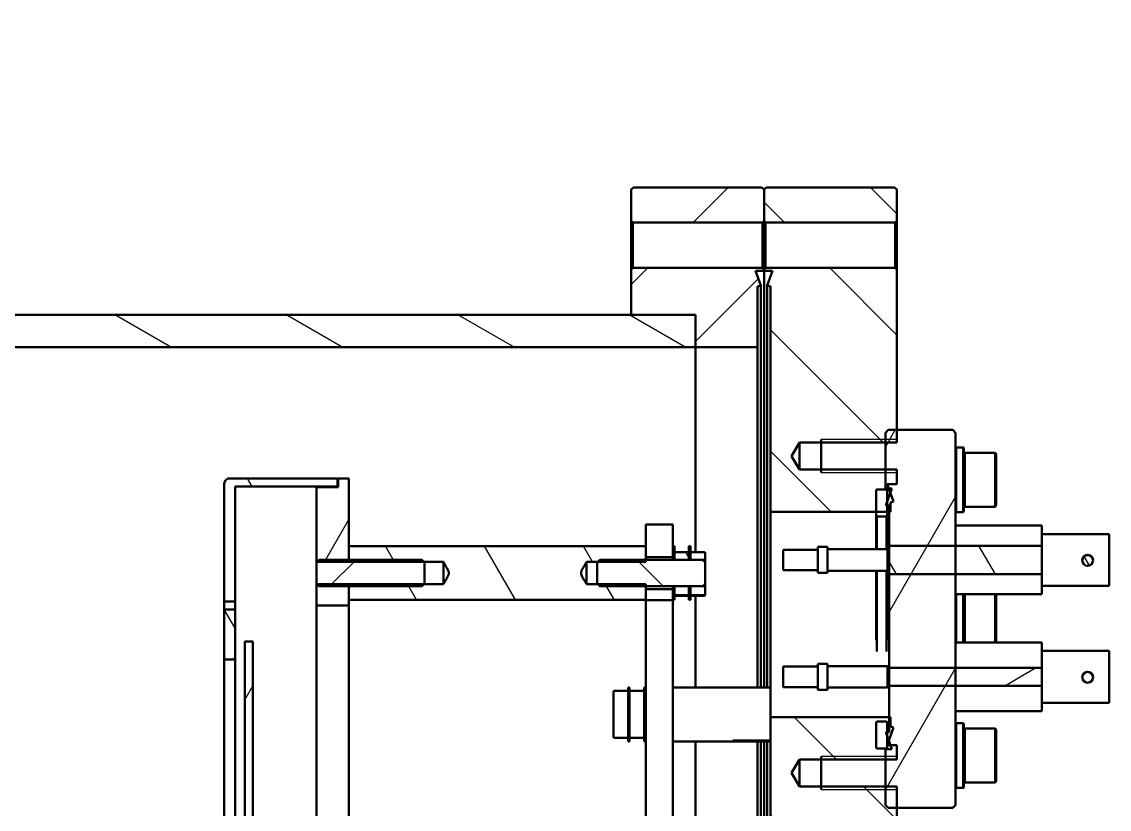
# Model space of a CAD drawing. Header units: millimetres. Extents: x 0 to 420, y 0 to 297.
# Drawn here: x 269.78 to 310.08, y 223.54 to 252.71 of the extents above; entities that cross this region are included whole.
import ezdxf

# ---------------------------------------------------------------- set-up
doc = ezdxf.new("R2010")
doc.units = ezdxf.units.MM
doc.header["$LTSCALE"] = 0.75
for name, color, linetype, lineweight in [('Hatching', 7, 'Continuous', 25), ('Visible', 7, 'Continuous', 50), ('Visible Narrow', 7, 'Continuous', 25)]:
    doc.layers.add(name, color=color, linetype=linetype, lineweight=lineweight)

msp = doc.modelspace()

# ---------------------------------------------------------------- hatches: boundary and pattern name
at = {"layer": 'Hatching'}
h = msp.add_hatch(dxfattribs=at)
h.set_pattern_fill('ANSI31', color=256, angle=105, style=0)
h.paths.add_polyline_path([(244.6857, 200.651), (244.6857, 201.851), (215.8257, 201.851), (215.8257, 200.651), (218.2057, 200.651)], flags=0)
h.paths.add_polyline_path([(265.8857, 201.851), (265.8857, 200.651), (292.3657, 200.651), (294.7457, 200.651), (294.7457, 201.851)], flags=0)
h.paths.add_polyline_path([(224.2857, 252.711), (224.2857, 250.331), (224.2857, 241.851), (218.2057, 241.851), (215.8257, 241.851), (215.8257, 240.651), (225.0857, 240.651), (225.0857, 252.711)], flags=0)
h.paths.add_polyline_path([(262.2857, 241.851), (262.2857, 250.331), (262.2857, 252.711), (261.4857, 252.711), (261.4857, 240.651), (294.7457, 240.651), (294.7457, 241.851), (292.3657, 241.851)], flags=0)
h = msp.add_hatch(dxfattribs=at)
h.set_pattern_fill('ANSI31', color=256, style=0)
h.paths.add_polyline_path([(292.3657, 245.331), (292.4257, 245.271), (297.2257, 245.271), (297.2857, 245.331), (297.2857, 246.491), (297.2057, 246.571), (292.4457, 246.571), (292.3657, 246.491)], flags=0)
h.paths.add_polyline_path([(292.4257, 197.231), (292.3657, 197.171), (292.3657, 196.011), (292.4457, 195.931), (297.2057, 195.931), (297.2857, 196.011), (297.2857, 197.171), (297.2257, 197.231)], flags=0)
h.paths.add_polyline_path([(297.0457, 201.851), (294.7457, 201.851), (294.7457, 200.651), (292.3657, 200.651), (292.3657, 198.971), (292.4257, 198.911), (297.2257, 198.911), (297.2857, 198.971), (297.2857, 199.016), (296.9673, 199.016), (297.1657, 199.561), (297.0457, 199.6047)], flags=0)
h.paths.add_polyline_path([(294.7457, 240.651), (297.0457, 240.651), (297.0457, 242.8973), (297.1657, 242.941), (296.9673, 243.486), (297.2857, 243.486), (297.2857, 243.531), (297.2257, 243.591), (292.4257, 243.591), (292.3657, 243.531), (292.3657, 241.851), (294.7457, 241.851)], flags=0)
h = msp.add_hatch(dxfattribs=at)
h.set_pattern_fill('ANSI31', color=256, angle=90, style=0)
h.paths.add_polyline_path([(302.2057, 197.171), (302.1457, 197.231), (297.3457, 197.231), (297.2857, 197.171), (297.2857, 196.011), (297.3657, 195.931), (302.1257, 195.931), (302.2057, 196.011)], flags=0)
h.paths.add_polyline_path([(302.1457, 245.271), (302.2057, 245.331), (302.2057, 246.491), (302.1257, 246.571), (297.3657, 246.571), (297.2857, 246.491), (297.2857, 245.331), (297.3457, 245.271)], flags=0)
h.paths.add_polyline_path([(297.4057, 242.941), (297.5257, 242.8973), (297.5257, 234.551), (301.4457, 234.551), (301.8457, 234.551), (301.9164, 234.551), (301.9657, 234.551), (301.9657, 234.8973), (302.0857, 234.941), (301.9689, 235.2618), (301.9121, 235.4178), (301.8509, 235.586), (302.2057, 235.586), (302.2057, 236.1175), (301.7857, 236.1175), (298.6057, 236.1175), (298.3032, 236.621), (298.6057, 237.1245), (301.7857, 237.1245), (302.2057, 237.1245), (302.2057, 237.5879), (302.2057, 243.531), (302.1457, 243.591), (297.3457, 243.591), (297.2857, 243.531), (297.2857, 243.486), (297.6041, 243.486)], flags=0)
h.paths.add_polyline_path([(297.5257, 199.6047), (297.4057, 199.561), (297.6041, 199.016), (297.2857, 199.016), (297.2857, 198.971), (297.3457, 198.911), (302.1457, 198.911), (302.2057, 198.971), (302.2057, 223.5884), (302.2057, 224.3775), (301.7857, 224.3775), (298.6057, 224.3775), (298.3032, 224.881), (298.6057, 225.3845), (301.7857, 225.3845), (302.2057, 225.3845), (302.2057, 225.916), (301.9684, 225.916), (301.8509, 225.916), (301.9097, 226.0773), (302.0857, 226.561), (301.9657, 226.6047), (301.9657, 226.951), (301.9164, 226.951), (297.5257, 226.951), (297.5257, 210.4501), (297.5257, 210.0744), (301.1257, 210.0744), (301.3801, 209.651), (301.1257, 209.2276), (299.1257, 209.2276), (297.5257, 209.2276), (297.5257, 209.2077), (297.5257, 208.5316)], flags=0)
h = msp.add_hatch(dxfattribs=at)
h.set_pattern_fill('ANSI31', color=256, angle=15, style=0)
h.paths.add_polyline_path([(301.9164, 234.7877), (301.9164, 234.551), (301.9164, 226.951), (301.9164, 226.3885), (301.8457, 226.3885), (301.7964, 226.3885), (301.8457, 226.2531), (301.9097, 226.0773), (301.9684, 225.916), (302.0257, 225.7585), (301.7857, 225.7585), (301.7857, 225.4957), (301.7857, 225.3845), (301.7857, 224.3775), (301.7857, 224.2663), (301.7857, 223.6884), (301.8857, 223.5884), (302.2057, 223.5884), (304.2857, 223.5884), (304.3857, 223.6884), (304.3857, 228.1134), (304.3857, 228.7737), (304.3857, 232.248), (304.3857, 233.2982), (304.3857, 237.4879), (304.2857, 237.5879), (302.2057, 237.5879), (301.8857, 237.5879), (301.7857, 237.4879), (301.7857, 237.2357), (301.7857, 237.1245), (301.7857, 236.1175), (301.7857, 236.0063), (301.7857, 235.4178), (301.9121, 235.4178), (302.0257, 235.4178), (301.9689, 235.2618), (301.8457, 234.9232), (301.7964, 234.7877), (301.8457, 234.7877)], flags=0)
h = msp.add_hatch(dxfattribs=at)
h.set_pattern_fill('ANSI31', color=256, angle=75, style=0)
edge = h.paths.add_edge_path(flags=0)
edge.add_line((281.4857, 235.4891), (281.4857, 235.7891))
edge.add_line((281.4857, 235.7891), (277.4857, 235.7891))
edge.add_spline(control_points=[(277.4857, 235.7891), (277.461, 235.7891), (277.432, 235.7833), (277.3863, 235.7644), (277.3617, 235.7479), (277.3268, 235.713), (277.3104, 235.6884), (277.2915, 235.6428), (277.2857, 235.6137), (277.2857, 235.5891)], knot_values=[0, 0, 0, 0, 0.0370238, 0.0370238, 0.074048, 0.074048, 0.1110727, 0.1110727, 0.1480978, 0.1480978, 0.1480978, 0.1480978], degree=3, periodic=0)
edge.add_line((277.2857, 235.5891), (277.2857, 231.2336))
edge.add_line((277.2857, 231.2336), (277.6857, 231.2336))
edge.add_line((277.6857, 231.2336), (277.6857, 235.4891))
edge.add_line((277.6857, 235.4891), (281.4857, 235.4891))
edge = h.paths.add_edge_path(flags=0)
edge.add_line((277.4857, 206.3897), (280.8503, 206.3897))
edge.add_spline(control_points=[(280.8503, 206.3897), (281.0657, 206.5083), (281.281, 206.3897)], knot_values=[0.0031815, 0.0031815, 0.0031815, 0.2298306, 0.2298306, 0.2298306], weights=[1.0056741, 1.2049838, 1.0056741], degree=2, periodic=0)
edge.add_line((281.281, 206.3897), (281.4857, 206.3897))
edge.add_line((281.4857, 206.3897), (281.4857, 206.6897))
edge.add_line((281.4857, 206.6897), (277.6857, 206.6897))
edge.add_line((277.6857, 206.6897), (277.6857, 213.0099))
edge.add_spline(control_points=[(277.6857, 213.0099), (277.6857, 213.0198), (277.6834, 213.0314), (277.6758, 213.0497), (277.6692, 213.0595), (277.6553, 213.0735), (277.6454, 213.0801), (277.6272, 213.0876), (277.6156, 213.0899), (277.6057, 213.0899)], knot_values=[0.0592405, 0.0592405, 0.0592405, 0.0592405, 0.0740515, 0.0740515, 0.088862, 0.088862, 0.1036718, 0.1036718, 0.1184811, 0.1184811, 0.1184811, 0.1184811], degree=3, periodic=0)
edge.add_line((277.6057, 213.0899), (277.3657, 213.0899))
edge.add_spline(control_points=[(277.3657, 213.0899), (277.3558, 213.0899), (277.3442, 213.0876), (277.326, 213.0801), (277.3161, 213.0735), (277.3021, 213.0595), (277.2956, 213.0497), (277.288, 213.0314), (277.2857, 213.0198), (277.2857, 213.0099)], knot_values=[0.1184811, 0.1184811, 0.1184811, 0.1184811, 0.1332904, 0.1332904, 0.1481002, 0.1481002, 0.1629107, 0.1629107, 0.1777217, 0.1777217, 0.1777217, 0.1777217], degree=3, periodic=0)
edge.add_line((277.2857, 213.0099), (277.2857, 206.5897))
edge.add_spline(control_points=[(277.2857, 206.5897), (277.2857, 206.565), (277.2915, 206.5359), (277.3104, 206.4903), (277.3268, 206.4657), (277.3617, 206.4308), (277.3863, 206.4143), (277.432, 206.3955), (277.461, 206.3897), (277.4857, 206.3897)], knot_values=[-0.1480978, -0.1480978, -0.1480978, -0.1480978, -0.1110727, -0.1110727, -0.074048, -0.074048, -0.0370238, -0.0370238, 0, 0, 0, 0], degree=3, periodic=0)
edge = h.paths.add_edge_path(flags=0)
edge.add_line((277.6857, 229.1688), (277.6857, 230.9426))
edge.add_line((277.6857, 230.9426), (277.2857, 230.9426))
edge.add_line((277.2857, 230.9426), (277.2857, 229.1688))
edge.add_spline(control_points=[(277.2857, 229.1688), (277.2857, 229.1589), (277.288, 229.1473), (277.2956, 229.1291), (277.3021, 229.1192), (277.3161, 229.1053), (277.326, 229.0987), (277.3442, 229.0911), (277.3558, 229.0888), (277.3657, 229.0888)], knot_values=[0.0592405, 0.0592405, 0.0592405, 0.0592405, 0.0740515, 0.0740515, 0.088862, 0.088862, 0.1036718, 0.1036718, 0.1184811, 0.1184811, 0.1184811, 0.1184811], degree=3, periodic=0)
edge.add_line((277.3657, 229.0888), (277.6057, 229.0888))
edge.add_spline(control_points=[(277.6057, 229.0888), (277.6156, 229.0888), (277.6272, 229.0911), (277.6454, 229.0987), (277.6553, 229.1053), (277.6692, 229.1192), (277.6758, 229.1291), (277.6834, 229.1473), (277.6857, 229.1589), (277.6857, 229.1688)], knot_values=[0.1184811, 0.1184811, 0.1184811, 0.1184811, 0.1332904, 0.1332904, 0.1481002, 0.1481002, 0.1629107, 0.1629107, 0.1777217, 0.1777217, 0.1777217, 0.1777217], degree=3, periodic=0)
h = msp.add_hatch(dxfattribs=at)
h.set_pattern_fill('ANSI31', color=256, angle=15, style=0)
h.paths.add_polyline_path([(281.9057, 206.3897), (281.9057, 211.0898), (280.7057, 211.0898), (280.7057, 206.7097), (281.5057, 206.7097), (281.5057, 206.3897)], flags=0)
h.paths.add_polyline_path([(281.9057, 232.699), (281.9057, 232.7805), (281.9057, 233.2842), (281.9057, 235.7891), (281.5057, 235.7891), (281.5057, 235.4691), (280.7057, 235.4691), (280.7057, 232.699), (280.7257, 232.699)], flags=0)
h.paths.add_polyline_path([(280.7057, 231.8768), (280.7057, 231.0889), (281.9057, 231.0889), (281.9057, 231.2916), (281.9057, 231.7954), (281.9057, 231.8768), (280.7257, 231.8768)], flags=0)
h = msp.add_hatch(dxfattribs=at)
h.set_pattern_fill('ANSI31', color=256, angle=90, style=0)
h.paths.add_polyline_path([(301.8457, 225.8085), (301.8457, 226.2531), (301.8457, 226.3885), (301.8457, 226.7686), (301.8257, 226.7886), (301.4657, 226.7886), (301.4457, 226.7686), (301.4457, 225.8085), (301.4657, 225.7885), (301.8257, 225.7885)], flags=0)
h.paths.add_polyline_path([(301.8457, 234.4077), (301.8457, 234.551), (301.8457, 234.7877), (301.8457, 234.9232), (301.8457, 235.3678), (301.8257, 235.3878), (301.4657, 235.3878), (301.4457, 235.3678), (301.4457, 234.551), (301.4457, 234.4077), (301.4657, 234.3877), (301.8257, 234.3877)], flags=0)
h = msp.add_hatch(dxfattribs=at)
h.set_pattern_fill('ANSI31', color=256, angle=15, style=0)
h.paths.add_polyline_path([(293.9057, 208.0897), (293.9057, 208.5316), (293.9057, 208.9616), (292.9057, 208.9616), (292.9057, 208.5316), (292.9057, 208.0897)], flags=0)
h.paths.add_polyline_path([(293.9057, 232.8817), (293.9057, 233.2842), (293.9057, 234.089), (292.9057, 234.089), (292.9057, 233.2842), (292.9057, 232.8817)], flags=0)
h.paths.add_polyline_path([(292.9057, 231.6941), (292.9057, 231.2916), (292.9057, 231.2889), (293.9057, 231.2889), (293.9057, 231.2916), (293.9057, 231.6941)], flags=0)
h.paths.add_polyline_path([(292.9057, 210.8898), (292.9057, 210.4501), (292.9057, 210.0202), (293.9057, 210.0202), (293.9057, 210.4501), (293.9057, 210.8898)], flags=0)
h = msp.add_hatch(dxfattribs=at)
h.set_pattern_fill('ANSI31', color=256, angle=75, style=0)
h.paths.add_polyline_path([(301.9164, 233.2982), (301.9164, 232.248), (304.3857, 232.248), (307.5764, 232.248), (307.5764, 233.2982), (304.3857, 233.2982)], flags=0)
edge = h.paths.add_edge_path(flags=0)
edge.add_ellipse((309.2764, 232.7544), major_axis=(0, -0.2), ratio=0.9998694, start_angle=0, end_angle=360)
h = msp.add_hatch(dxfattribs=at)
h.set_pattern_fill('ANSI31', color=256, angle=75, style=0)
edge = h.paths.add_edge_path(flags=0)
edge.add_line((292.9057, 232.699), (292.9057, 232.7805))
edge.add_line((292.9057, 232.7805), (292.9057, 232.8817))
edge.add_line((292.9057, 232.8817), (292.9057, 233.2842))
edge.add_line((292.9057, 233.2842), (281.9057, 233.2842))
edge.add_line((281.9057, 233.2842), (281.9057, 232.7805))
edge.add_line((281.9057, 232.7805), (281.9057, 232.699))
edge.add_line((281.9057, 232.699), (284.6857, 232.699))
edge.add_line((284.6857, 232.699), (285.4057, 232.699))
edge.add_spline(control_points=[(285.4057, 232.699), (285.6475, 232.2879), (285.4057, 231.8768)], knot_values=[0, 0, 0, 0.4574877, 0.4574877, 0.4574877], weights=[1, 4.8858543, 1], degree=2, periodic=0)
edge.add_line((285.4057, 231.8768), (284.6857, 231.8768))
edge.add_line((284.6857, 231.8768), (281.9057, 231.8768))
edge.add_line((281.9057, 231.8768), (281.9057, 231.7954))
edge.add_line((281.9057, 231.7954), (281.9057, 231.2916))
edge.add_line((281.9057, 231.2916), (292.9057, 231.2916))
edge.add_line((292.9057, 231.2916), (292.9057, 231.6941))
edge.add_line((292.9057, 231.6941), (292.9057, 231.7954))
edge.add_line((292.9057, 231.7954), (292.9057, 231.8768))
edge.add_line((292.9057, 231.8768), (291.1257, 231.8768))
edge.add_line((291.1257, 231.8768), (290.7057, 231.8768))
edge.add_spline(control_points=[(290.7057, 231.8768), (290.4639, 232.2879), (290.7057, 232.699)], knot_values=[0, 0, 0, 0.4574877, 0.4574877, 0.4574877], weights=[1, 4.8858543, 1], degree=2, periodic=0)
edge.add_line((290.7057, 232.699), (291.1257, 232.699))
edge.add_line((291.1257, 232.699), (292.9057, 232.699))
h = msp.add_hatch(dxfattribs=at)
h.set_pattern_fill('ANSI31', color=256, angle=-15, style=0)
h.paths.add_polyline_path([(293.9057, 233.2842), (293.9057, 232.8817), (293.9057, 232.8008), (293.9657, 232.8008), (293.9657, 233.019), (293.9657, 233.2842)], flags=0)
h.paths.add_polyline_path([(293.9057, 231.7751), (293.9057, 231.6941), (293.9057, 231.2916), (293.9657, 231.2916), (293.9657, 231.515), (293.9657, 231.7751)], flags=0)
h = msp.add_hatch(dxfattribs=at)
h.set_pattern_fill('ANSI31', color=256, angle=75, style=0)
edge = h.paths.add_edge_path(flags=0)
edge.add_ellipse((294.0057, 233.019), major_axis=(0, 0.0412), ratio=0.9717554, start_angle=0, end_angle=90)
edge.add_line((293.9657, 233.019), (293.9657, 232.8008))
edge.add_line((293.9657, 232.8008), (293.9657, 232.7805))
edge.add_line((293.9657, 232.7805), (294.5057, 232.7805))
edge.add_line((294.5057, 232.7805), (294.5057, 232.8008))
edge.add_line((294.5057, 232.8008), (294.5057, 233.019))
edge.add_ellipse((294.4657, 233.019), major_axis=(0, 0.0412), ratio=0.9717554, start_angle=270, end_angle=360)
edge.add_line((294.4657, 233.0602), (294.0057, 233.0602))
edge = h.paths.add_edge_path(flags=0)
edge.add_line((293.9657, 231.7954), (293.9657, 231.7751))
edge.add_line((293.9657, 231.7751), (293.9657, 231.515))
edge.add_ellipse((294.0057, 231.515), major_axis=(0, -0.0412), ratio=0.9717554, start_angle=270, end_angle=360)
edge.add_line((294.0057, 231.4739), (294.4657, 231.4739))
edge.add_ellipse((294.4657, 231.515), major_axis=(0, -0.0412), ratio=0.9717554, start_angle=0, end_angle=90)
edge.add_line((294.5057, 231.515), (294.5057, 231.7751))
edge.add_line((294.5057, 231.7751), (294.5057, 231.7954))
edge.add_line((294.5057, 231.7954), (293.9657, 231.7954))
h = msp.add_hatch(dxfattribs=at)
h.set_pattern_fill('ANSI31', color=256, angle=105, style=0)
h.paths.add_polyline_path([(294.5057, 233.2842), (294.5057, 233.019), (294.5057, 232.8008), (294.5657, 232.8008), (294.5657, 233.019), (294.5657, 233.2842)], flags=0)
h.paths.add_polyline_path([(294.5057, 231.7751), (294.5057, 231.515), (294.5057, 231.2916), (294.5657, 231.2916), (294.5657, 231.515), (294.5657, 231.7751)], flags=0)
h = msp.add_hatch(dxfattribs=at)
h.set_pattern_fill('ANSI31', color=256, angle=-15, style=0)
edge = h.paths.add_edge_path(flags=0)
edge.add_ellipse((294.6057, 233.019), major_axis=(0, 0.0412), ratio=0.9717554, start_angle=0, end_angle=90)
edge.add_line((294.5657, 233.019), (294.5657, 232.8008))
edge.add_line((294.5657, 232.8008), (294.5657, 232.7805))
edge.add_line((294.5657, 232.7805), (295.0057, 232.7805))
edge.add_line((295.0057, 232.7805), (295.1057, 232.7805))
edge.add_line((295.1057, 232.7805), (295.1057, 233.019))
edge.add_ellipse((295.0657, 233.019), major_axis=(0, 0.0412), ratio=0.9717554, start_angle=270, end_angle=360)
edge.add_line((295.0657, 233.0602), (294.6057, 233.0602))
edge = h.paths.add_edge_path(flags=0)
edge.add_line((294.5657, 231.7954), (294.5657, 231.7751))
edge.add_line((294.5657, 231.7751), (294.5657, 231.515))
edge.add_ellipse((294.6057, 231.515), major_axis=(0, -0.0412), ratio=0.9717554, start_angle=270, end_angle=360)
edge.add_line((294.6057, 231.4739), (295.0657, 231.4739))
edge.add_ellipse((295.0657, 231.515), major_axis=(0, -0.0412), ratio=0.9717554, start_angle=0, end_angle=90)
edge.add_line((295.1057, 231.515), (295.1057, 231.7954))
edge.add_line((295.1057, 231.7954), (295.0057, 231.7954))
edge.add_line((295.0057, 231.7954), (294.5657, 231.7954))
h = msp.add_hatch(dxfattribs=at)
h.set_pattern_fill('ANSI31', color=256, style=0)
edge = h.paths.add_edge_path(flags=0)
edge.add_line((284.7057, 231.8973), (284.7057, 232.6786))
edge.add_spline(control_points=[(284.7057, 232.6786), (284.6959, 232.6885), (284.6857, 232.699)], knot_values=[0, 0, 0, 0.0156486, 0.0156486, 0.0156486], weights=[1, 1.0014187, 1.0022155], degree=2, periodic=0)
edge.add_spline(control_points=[(284.6857, 232.699), (284.6493, 232.7362), (284.6057, 232.7805)], knot_values=[0.0156486, 0.0156486, 0.0156486, 0.071386, 0.071386, 0.071386], weights=[1.0022155, 1.0050533, 1], degree=2, periodic=0)
edge.add_line((284.6057, 232.7805), (281.9057, 232.7805))
edge.add_line((281.9057, 232.7805), (280.8057, 232.7805))
edge.add_spline(control_points=[(280.8057, 232.7805), (280.7621, 232.7362), (280.7257, 232.699)], knot_values=[0, 0, 0, 0.0557375, 0.0557375, 0.0557375], weights=[1, 1.0050533, 1.0022155], degree=2, periodic=0)
edge.add_spline(control_points=[(280.7257, 232.699), (280.7154, 232.6885), (280.7057, 232.6786)], knot_values=[0.0557375, 0.0557375, 0.0557375, 0.071386, 0.071386, 0.071386], weights=[1.0022155, 1.0014187, 1], degree=2, periodic=0)
edge.add_line((280.7057, 232.6786), (280.7057, 231.8973))
edge.add_spline(control_points=[(280.7057, 231.8973), (280.7154, 231.8873), (280.7257, 231.8768)], knot_values=[0, 0, 0, 0.0156486, 0.0156486, 0.0156486], weights=[1, 1.0014187, 1.0022155], degree=2, periodic=0)
edge.add_spline(control_points=[(280.7257, 231.8768), (280.7621, 231.8396), (280.8057, 231.7954)], knot_values=[0.0156486, 0.0156486, 0.0156486, 0.071386, 0.071386, 0.071386], weights=[1.0022155, 1.0050533, 1], degree=2, periodic=0)
edge.add_line((280.8057, 231.7954), (281.9057, 231.7954))
edge.add_line((281.9057, 231.7954), (284.6057, 231.7954))
edge.add_spline(control_points=[(284.6057, 231.7954), (284.6493, 231.8396), (284.6857, 231.8768)], knot_values=[0, 0, 0, 0.0557375, 0.0557375, 0.0557375], weights=[1, 1.0050533, 1.0022155], degree=2, periodic=0)
edge.add_spline(control_points=[(284.6857, 231.8768), (284.6959, 231.8873), (284.7057, 231.8973)], knot_values=[0.0557375, 0.0557375, 0.0557375, 0.071386, 0.071386, 0.071386], weights=[1.0022155, 1.0014187, 1], degree=2, periodic=0)
h = msp.add_hatch(dxfattribs=at)
h.set_pattern_fill('ANSI31', color=256, angle=90, style=0)
edge = h.paths.add_edge_path(flags=0)
edge.add_line((295.1057, 231.8973), (295.1057, 232.6786))
edge.add_spline(control_points=[(295.1057, 232.6786), (295.0615, 232.7239), (295.0057, 232.7805)], knot_values=[0, 0, 0, 0.071386, 0.071386, 0.071386], weights=[1, 1.0064721, 1], degree=2, periodic=0)
edge.add_line((295.0057, 232.7805), (294.5657, 232.7805))
edge.add_line((294.5657, 232.7805), (294.5057, 232.7805))
edge.add_line((294.5057, 232.7805), (293.9657, 232.7805))
edge.add_line((293.9657, 232.7805), (292.9057, 232.7805))
edge.add_line((292.9057, 232.7805), (291.2057, 232.7805))
edge.add_spline(control_points=[(291.2057, 232.7805), (291.1621, 232.7362), (291.1257, 232.699)], knot_values=[0, 0, 0, 0.0557375, 0.0557375, 0.0557375], weights=[1, 1.0050533, 1.0022155], degree=2, periodic=0)
edge.add_spline(control_points=[(291.1257, 232.699), (291.1154, 232.6885), (291.1057, 232.6786)], knot_values=[0.0557375, 0.0557375, 0.0557375, 0.071386, 0.071386, 0.071386], weights=[1.0022155, 1.0014187, 1], degree=2, periodic=0)
edge.add_line((291.1057, 232.6786), (291.1057, 231.8973))
edge.add_spline(control_points=[(291.1057, 231.8973), (291.1154, 231.8873), (291.1257, 231.8768)], knot_values=[0, 0, 0, 0.0156486, 0.0156486, 0.0156486], weights=[1, 1.0014187, 1.0022155], degree=2, periodic=0)
edge.add_spline(control_points=[(291.1257, 231.8768), (291.1621, 231.8396), (291.2057, 231.7954)], knot_values=[0.0156486, 0.0156486, 0.0156486, 0.071386, 0.071386, 0.071386], weights=[1.0022155, 1.0050533, 1], degree=2, periodic=0)
edge.add_line((291.2057, 231.7954), (292.9057, 231.7954))
edge.add_line((292.9057, 231.7954), (293.9657, 231.7954))
edge.add_line((293.9657, 231.7954), (294.5057, 231.7954))
edge.add_line((294.5057, 231.7954), (294.5657, 231.7954))
edge.add_line((294.5657, 231.7954), (295.0057, 231.7954))
edge.add_spline(control_points=[(295.0057, 231.7954), (295.0615, 231.852), (295.1057, 231.8973)], knot_values=[0, 0, 0, 0.071386, 0.071386, 0.071386], weights=[1, 1.0064721, 1], degree=2, periodic=0)
h = msp.add_hatch(dxfattribs=at)
h.set_pattern_fill('ANSI31', color=256, angle=15, style=0)
h.paths.add_polyline_path([(278.0457, 229.7499), (278.0457, 212.4289), (278.3457, 212.4289), (278.3457, 229.7499)], flags=0)
h = msp.add_hatch(dxfattribs=at)
h.set_pattern_fill('ANSI31', color=256, angle=-15, style=0)
h.paths.add_polyline_path([(301.9164, 228.7737), (301.9164, 228.1134), (304.3857, 228.1134), (307.5764, 228.1134), (307.5764, 228.7737), (304.3857, 228.7737)], flags=0)

# ---------------------------------------------------------------- linework, layer by layer
at = {"layer": 'Visible', "extrusion": (1, -2e-16, 0)}
for p, q in [((292.4457, 246.571), (292.3657, 246.491)), ((292.3657, 246.491), (292.3657, 245.331)), ((297.2057, 246.571), (292.4457, 246.571)), ((297.2857, 246.491), (297.2057, 246.571)), ((297.3657, 246.571), (297.2857, 246.491)), ((297.2857, 246.491), (297.2857, 245.331)), ((297.2857, 245.331), (297.2857, 246.491)), ((302.1257, 246.571), (297.3657, 246.571)), ((302.2057, 246.491), (302.1257, 246.571)), ((302.2057, 245.331), (302.2057, 246.491)), ((292.3657, 245.331), (292.4257, 245.271)), ((292.3657, 243.531), (292.3657, 245.331)), ((292.4257, 245.271), (297.2257, 245.271)), ((292.4257, 245.271), (292.4257, 243.591)), ((297.2257, 245.271), (297.2857, 245.331)), ((297.2257, 243.591), (297.2257, 245.271)), ((297.2857, 245.331), (297.3457, 245.271)), ((297.2857, 243.531), (297.2857, 245.331)), ((297.2857, 245.331), (297.2857, 243.531)), ((297.3457, 245.271), (302.1457, 245.271)), ((297.3457, 245.271), (297.3457, 243.591)), ((302.1457, 245.271), (302.2057, 245.331)), ((302.1457, 243.591), (302.1457, 245.271)), ((302.2057, 245.331), (302.2057, 243.531)), ((292.4257, 243.591), (292.3657, 243.531)), ((292.3657, 243.531), (292.3657, 241.851)), ((297.2257, 243.591), (292.4257, 243.591)), ((297.1657, 242.941), (296.9673, 243.486)), ((296.9673, 243.486), (297.2857, 243.486)), ((297.2857, 243.531), (297.2257, 243.591)), ((297.3457, 243.591), (297.2857, 243.531)), ((297.2857, 243.531), (297.2857, 243.486)), ((297.2857, 243.486), (297.2857, 243.531)), ((297.2857, 243.486), (297.6041, 243.486)), ((297.2857, 228.051), (297.2857, 243.486)), ((297.2857, 243.486), (297.2857, 228.051)), ((302.1457, 243.591), (297.3457, 243.591)), ((297.6041, 243.486), (297.4057, 242.941)), ((302.2057, 243.531), (302.1457, 243.591)), ((302.2057, 237.1245), (302.2057, 243.531)), ((297.0457, 242.8973), (297.1657, 242.941)), ((297.0457, 240.651), (297.0457, 242.8973)), ((297.1657, 242.941), (297.1657, 228.051)), ((297.4057, 242.941), (297.5257, 242.8973)), ((297.4057, 228.051), (297.4057, 242.941)), ((297.5257, 242.8973), (297.5257, 234.551)), ((294.7457, 241.851), (262.2857, 241.851)), ((292.3657, 241.851), (294.7457, 241.851)), ((294.7457, 240.651), (294.7457, 241.851)), ((294.7457, 241.851), (294.7457, 240.651)), ((261.4857, 240.651), (294.7457, 240.651)), ((294.7457, 240.651), (294.7457, 233.0602)), ((294.7457, 240.651), (297.0457, 240.651)), ((294.7457, 233.0602), (294.7457, 240.651)), ((297.0457, 228.051), (297.0457, 240.651)), ((301.8857, 237.5879), (301.7857, 237.4879)), ((301.7857, 237.4879), (301.7857, 235.4178)), ((304.2857, 237.5879), (301.8857, 237.5879)), ((304.3857, 237.4879), (304.2857, 237.5879)), ((304.3857, 223.6884), (304.3857, 237.4879)), ((298.3032, 236.621), (298.6057, 237.1245)), ((298.6057, 237.1245), (302.2057, 237.1245)), ((298.6057, 237.1245), (298.6057, 236.1175)), ((299.4057, 236.0063), (299.4057, 237.2357)), ((304.3857, 236.9247), (304.4057, 236.9447)), ((304.4057, 236.9447), (304.4057, 234.5447)), ((304.4057, 236.9447), (304.6657, 236.9447)), ((304.6657, 234.5447), (304.6657, 236.9447)), ((304.6857, 236.9247), (304.6657, 236.9447)), ((304.6857, 234.5647), (304.6857, 236.9247)), ((298.6057, 236.1175), (298.3032, 236.621)), ((304.6857, 236.7047), (304.7257, 236.7447)), ((304.7257, 236.7447), (304.7257, 234.7447)), ((304.7257, 236.7447), (305.8457, 236.7447)), ((305.8457, 234.7447), (305.8457, 236.7447)), ((305.8857, 236.7047), (305.8457, 236.7447)), ((305.8857, 234.7847), (305.8857, 236.7047)), ((302.2057, 236.1175), (298.6057, 236.1175)), ((302.2057, 235.586), (302.2057, 236.1175)), ((281.4857, 235.7894), (277.4857, 235.7894)), ((281.4857, 235.7891), (277.4857, 235.7891)), ((281.4857, 235.7894), (281.4857, 235.7891)), ((281.4857, 235.4891), (281.4857, 235.7891)), ((281.5057, 235.7894), (281.5057, 235.7891)), ((281.9057, 235.7894), (281.5057, 235.7894)), ((281.9057, 235.7891), (281.5057, 235.7891)), ((281.5057, 235.7891), (281.5057, 235.4691)), ((281.9057, 235.7894), (281.9057, 235.7891)), ((281.9057, 232.699), (281.9057, 235.7891)), ((277.2857, 235.5894), (277.2857, 235.5891)), ((277.2857, 235.5891), (277.2857, 231.2336)), ((277.6857, 231.2336), (277.6857, 235.4891)), ((277.6857, 235.4891), (281.4857, 235.4891)), ((280.7057, 235.4694), (280.7057, 235.4691)), ((281.5057, 235.4694), (280.7057, 235.4694)), ((281.5057, 235.4691), (280.7057, 235.4691)), ((280.7057, 235.4691), (280.7057, 232.699)), ((281.4857, 235.4694), (281.4857, 235.4891)), ((301.4657, 235.3878), (301.4457, 235.3678)), ((301.4457, 235.3678), (301.4457, 234.4077)), ((301.8257, 235.3878), (301.4657, 235.3878)), ((301.7857, 235.4178), (302.0257, 235.4178)), ((302.0257, 235.4178), (301.7964, 234.7877)), ((301.8457, 235.3678), (301.8257, 235.3878)), ((301.8457, 234.4077), (301.8457, 235.3678)), ((302.0857, 234.941), (301.8509, 235.586)), ((301.8509, 235.586), (302.2057, 235.586)), ((301.9657, 234.8973), (302.0857, 234.941)), ((297.5257, 234.551), (301.9657, 234.551)), ((297.5257, 226.951), (297.5257, 234.551)), ((301.7964, 234.7877), (301.9164, 234.7877)), ((301.9164, 234.7877), (301.9164, 226.3885)), ((301.9657, 234.551), (301.9657, 234.8973)), ((304.3857, 234.5647), (304.4057, 234.5447)), ((304.4057, 234.5447), (304.6657, 234.5447)), ((304.6857, 234.5647), (304.6657, 234.5447)), ((304.6857, 234.7847), (304.7257, 234.7447)), ((304.7257, 234.7447), (305.8457, 234.7447)), ((305.8857, 234.7847), (305.8457, 234.7447)), ((301.4457, 234.4077), (301.4657, 234.3877)), ((301.4457, 233.1731), (301.4457, 234.4077)), ((301.4657, 234.3877), (301.8257, 234.3877)), ((301.4657, 233.1731), (301.4657, 234.3877)), ((301.8257, 234.3877), (301.8457, 234.4077)), ((301.8257, 234.3877), (301.8257, 233.1731)), ((301.8457, 234.4077), (301.8457, 233.1731)), ((292.9057, 234.0894), (292.9057, 234.089)), ((293.9057, 234.0894), (292.9057, 234.0894)), ((293.9057, 234.089), (292.9057, 234.089)), ((292.9057, 234.089), (292.9057, 232.8817)), ((293.9057, 234.0894), (293.9057, 234.089)), ((293.9057, 232.8817), (293.9057, 234.089)), ((304.3857, 234.0431), (307.5764, 234.0431)), ((307.5764, 234.0431), (307.5764, 233.2982)), ((307.5764, 233.7331), (310.0764, 233.7331)), ((310.0764, 233.7331), (310.0764, 231.8131)), ((301.9164, 233.2982), (301.9164, 232.248)), ((307.5764, 233.2982), (301.9164, 233.2982)), ((307.5764, 232.248), (307.5764, 233.2982)), ((292.9057, 233.2842), (281.9057, 233.2842)), ((281.9057, 233.2842), (281.9057, 232.699)), ((292.9057, 232.699), (292.9057, 233.2842)), ((293.9057, 233.2842), (293.9057, 232.8008)), ((293.9657, 233.2842), (293.9057, 233.2842)), ((293.9657, 232.8008), (293.9657, 233.2842)), ((293.9657, 233.019), (293.9657, 232.7805)), ((294.4657, 233.0602), (294.0057, 233.0602)), ((294.5057, 233.2842), (294.5057, 232.8008)), ((294.5657, 233.2842), (294.5057, 233.2842)), ((294.5057, 232.7805), (294.5057, 233.019)), ((294.5657, 232.8008), (294.5657, 233.2842)), ((294.5657, 233.019), (294.5657, 232.7805)), ((295.0657, 233.0602), (294.6057, 233.0602)), ((295.1057, 232.7805), (295.1057, 233.019)), ((297.9964, 232.3931), (297.9964, 233.1531)), ((299.2764, 233.1531), (297.9964, 233.1531)), ((299.2764, 232.2931), (299.2764, 233.2531)), ((299.6364, 233.2531), (299.2764, 233.2531)), ((299.6364, 233.2531), (299.6364, 232.2931)), ((301.8664, 233.1731), (299.6364, 233.1731)), ((301.8664, 233.1731), (301.8664, 232.3731)), ((301.9164, 233.1231), (301.8664, 233.1731)), ((280.7057, 232.699), (281.9057, 232.699)), ((280.7057, 232.699), (280.7057, 232.6786)), ((280.7057, 232.6786), (280.7057, 231.8973)), ((284.6057, 232.7805), (280.8057, 232.7805)), ((281.9057, 232.699), (285.4057, 232.699)), ((284.7057, 231.8973), (284.7057, 232.6786)), ((285.4057, 232.699), (285.4057, 231.8768)), ((290.7057, 232.699), (292.9057, 232.699)), ((290.7057, 232.699), (290.7057, 231.8768)), ((291.1057, 232.6786), (291.1057, 231.8973)), ((295.0057, 232.7805), (291.2057, 232.7805)), ((292.9057, 232.8817), (293.9057, 232.8817)), ((293.9057, 232.8008), (293.9657, 232.8008)), ((293.9057, 232.8008), (293.9057, 232.7805)), ((293.9657, 232.7805), (294.5057, 232.7805)), ((294.5057, 232.8008), (294.5657, 232.8008)), ((294.5657, 232.7805), (295.1057, 232.7805)), ((295.1057, 232.6786), (295.1057, 232.7805)), ((295.1057, 231.8973), (295.1057, 232.6786)), ((309.0764, 232.7576), (309.0764, 232.7544)), ((309.4764, 232.7576), (309.4764, 232.7544)), ((299.2764, 232.3931), (297.9964, 232.3931)), ((299.6364, 232.2931), (299.2764, 232.2931)), ((301.8664, 232.3731), (299.6364, 232.3731)), ((301.4457, 229.8051), (301.4457, 232.3731)), ((301.4657, 229.3854), (301.4657, 232.3731)), ((301.8257, 232.3731), (301.8257, 229.3854)), ((301.8457, 232.3731), (301.8457, 229.8051)), ((301.9164, 232.4231), (301.8664, 232.3731)), ((301.9164, 232.248), (307.5764, 232.248)), ((307.5764, 232.248), (307.5764, 231.5031)), ((280.7057, 231.8973), (280.7057, 231.8768)), ((280.7057, 231.8768), (280.7057, 231.0889)), ((281.9057, 231.8768), (280.7057, 231.8768)), ((280.8057, 231.7954), (284.6057, 231.7954)), ((281.9057, 231.0889), (281.9057, 231.8768)), ((285.4057, 231.8768), (281.9057, 231.8768)), ((281.9057, 231.8768), (281.9057, 231.2916)), ((292.9057, 231.8768), (290.7057, 231.8768)), ((291.2057, 231.7954), (295.0057, 231.7954)), ((292.9057, 231.2916), (292.9057, 231.8768)), ((292.9057, 231.6941), (292.9057, 231.2889)), ((293.9057, 231.6941), (292.9057, 231.6941)), ((293.9057, 231.7954), (293.9057, 231.7751)), ((293.9057, 231.7751), (293.9057, 231.2916)), ((293.9657, 231.7751), (293.9057, 231.7751)), ((293.9057, 231.2889), (293.9057, 231.6941)), ((293.9657, 231.7954), (293.9657, 231.515)), ((294.5057, 231.7954), (293.9657, 231.7954)), ((293.9657, 231.2916), (293.9657, 231.7751)), ((294.5057, 231.515), (294.5057, 231.7954)), ((294.5057, 231.7751), (294.5057, 231.2916)), ((294.5657, 231.7751), (294.5057, 231.7751)), ((294.5657, 231.7954), (294.5657, 231.515)), ((295.1057, 231.7954), (294.5657, 231.7954)), ((294.5657, 231.2916), (294.5657, 231.7751)), ((295.1057, 231.7954), (295.1057, 231.8973)), ((295.1057, 231.515), (295.1057, 231.7954)), ((307.5764, 231.8131), (310.0764, 231.8131)), ((281.9057, 231.2916), (292.9057, 231.2916)), ((292.9057, 231.2889), (293.9057, 231.2889)), ((292.9057, 210.8898), (292.9057, 231.2889)), ((293.9057, 231.2916), (293.9657, 231.2916)), ((293.9057, 210.8898), (293.9057, 231.2889)), ((294.0057, 231.4739), (294.4657, 231.4739)), ((294.0057, 231.4382), (294.4657, 231.4382)), ((294.5057, 231.2916), (294.5657, 231.2916)), ((294.6057, 231.4739), (295.0657, 231.4739)), ((294.6057, 231.4382), (295.0657, 231.4382)), ((294.7457, 231.4382), (294.7457, 228.051)), ((294.7457, 228.051), (294.7457, 231.4382)), ((295.1057, 231.4782), (295.1057, 231.515)), ((304.3857, 231.5031), (307.5764, 231.5031)), ((304.4057, 231.5031), (304.4057, 229.7136)), ((304.6657, 229.7136), (304.6657, 231.5031)), ((304.6857, 229.7136), (304.6857, 231.5031)), ((304.7257, 231.5031), (304.7257, 229.7136)), ((305.8457, 229.7136), (305.8457, 231.5031)), ((305.8857, 229.7235), (305.8857, 231.5031)), ((277.2857, 231.2336), (277.6857, 231.2336)), ((277.2857, 231.2336), (277.2857, 230.9426)), ((277.6857, 230.9426), (277.2857, 230.9426)), ((277.2857, 230.9426), (277.2857, 229.1688)), ((277.6857, 231.2336), (277.6857, 230.9426)), ((277.6857, 229.1688), (277.6857, 230.9426)), ((280.7057, 231.0889), (281.9057, 231.0889)), ((280.7057, 231.0889), (280.7057, 211.0898)), ((281.9057, 231.0889), (281.9057, 211.0898)), ((278.0457, 229.7499), (278.0457, 229.7504)), ((278.0457, 229.7504), (278.3457, 229.7504)), ((278.0457, 229.7499), (278.0457, 212.4289)), ((278.3457, 229.7499), (278.0457, 229.7499)), ((278.3457, 229.7499), (278.3457, 229.7504)), ((278.3457, 212.4289), (278.3457, 229.7499)), ((304.3857, 229.7136), (307.5764, 229.7136)), ((304.6857, 229.7235), (304.6956, 229.7136)), ((305.8857, 229.7235), (305.8758, 229.7136)), ((307.5764, 229.7136), (307.5764, 228.7737)), ((307.5764, 229.4036), (310.0764, 229.4036)), ((310.0764, 229.4036), (310.0764, 227.4836)), ((277.2857, 213.0099), (277.2857, 229.1688)), ((277.3657, 229.0888), (277.6057, 229.0888)), ((277.6857, 229.1688), (277.6857, 213.0099)), ((299.2764, 227.9636), (299.2764, 228.9236)), ((299.6364, 228.9236), (299.2764, 228.9236)), ((299.6364, 228.9236), (299.6364, 227.9636)), ((297.9964, 228.0636), (297.9964, 228.8236)), ((299.2764, 228.8236), (297.9964, 228.8236)), ((301.8664, 228.8436), (299.6364, 228.8436)), ((301.8664, 228.8436), (301.8664, 228.0436)), ((301.9164, 228.7936), (301.8664, 228.8436)), ((301.9164, 228.7737), (301.9164, 228.1134)), ((307.5764, 228.7737), (301.9164, 228.7737)), ((307.5764, 228.1134), (307.5764, 228.7737)), ((299.2764, 228.0636), (297.9964, 228.0636)), ((301.9164, 228.0936), (301.8664, 228.0436)), ((301.9164, 228.1134), (307.5764, 228.1134)), ((307.5764, 228.1134), (307.5764, 227.1736)), ((309.0764, 228.428), (309.0764, 228.4248)), ((309.4764, 228.428), (309.4764, 228.4248)), ((291.7057, 227.882), (291.7057, 227.5818)), ((292.2057, 227.922), (291.7457, 227.922)), ((292.2457, 228.051), (292.2457, 226.051)), ((292.3057, 228.051), (292.2457, 228.051)), ((292.3057, 228.051), (292.3057, 226.051)), ((292.8057, 227.922), (292.3457, 227.922)), ((292.8457, 228.051), (292.8457, 226.051)), ((292.9057, 228.051), (292.8457, 228.051)), ((297.5257, 228.051), (293.9057, 228.051)), ((299.6364, 227.9636), (299.2764, 227.9636)), ((301.8664, 228.0436), (299.6364, 228.0436)), ((291.7057, 226.7841), (291.7057, 227.5818)), ((307.5764, 227.4836), (310.0764, 227.4836)), ((301.9657, 226.951), (297.5257, 226.951)), ((297.5257, 226.951), (297.5257, 210.0744)), ((301.9657, 226.6047), (301.9657, 226.951)), ((304.3857, 227.1736), (307.5764, 227.1736)), ((291.7057, 226.7841), (291.7057, 226.22)), ((301.4657, 226.7886), (301.4457, 226.7686)), ((301.4457, 226.7686), (301.4457, 225.8085)), ((301.8257, 226.7886), (301.4657, 226.7886)), ((301.8457, 226.7686), (301.8257, 226.7886)), ((301.8457, 225.8085), (301.8457, 226.7686)), ((301.8509, 225.916), (302.0857, 226.561)), ((302.0857, 226.561), (301.9657, 226.6047)), ((304.3857, 226.7069), (304.4057, 226.7269)), ((304.4057, 226.7269), (304.4057, 224.3269)), ((304.4057, 226.7269), (304.6657, 226.7269)), ((304.6657, 224.3269), (304.6657, 226.7269)), ((304.6857, 226.7069), (304.6657, 226.7269)), ((304.6857, 224.3469), (304.6857, 226.7069)), ((304.6857, 226.4869), (304.7257, 226.5269)), ((304.7257, 226.5269), (304.7257, 224.5269)), ((304.7257, 226.5269), (305.8457, 226.5269)), ((305.8457, 224.5269), (305.8457, 226.5269)), ((305.8857, 226.4869), (305.8457, 226.5269)), ((305.8857, 224.5669), (305.8857, 226.4869)), ((292.2057, 226.18), (291.7457, 226.18)), ((292.3057, 226.051), (292.2457, 226.051)), ((292.8057, 226.18), (292.3457, 226.18)), ((292.9057, 226.051), (292.8457, 226.051)), ((297.5257, 226.051), (293.9057, 226.051)), ((294.7457, 226.051), (294.7457, 217.4611)), ((294.7457, 217.4611), (294.7457, 226.051)), ((297.5257, 226.0885), (296.1257, 226.0885)), ((296.1257, 226.0537), (296.1257, 226.0885)), ((297.5257, 226.0537), (296.1257, 226.0537)), ((297.0457, 217.7583), (297.0457, 226.051)), ((297.1657, 226.051), (297.1657, 217.7583)), ((297.2857, 217.7583), (297.2857, 226.051)), ((297.2857, 226.051), (297.2857, 217.7583)), ((297.4057, 217.7583), (297.4057, 226.051)), ((301.9164, 226.3885), (301.7964, 226.3885)), ((301.7964, 226.3885), (302.0257, 225.7585)), ((301.4457, 225.8085), (301.4657, 225.7885)), ((301.4657, 225.7885), (301.8257, 225.7885)), ((302.0257, 225.7585), (301.7857, 225.7585)), ((301.7857, 225.7585), (301.7857, 223.6884)), ((301.8257, 225.7885), (301.8457, 225.8085)), ((302.2057, 225.916), (301.8509, 225.916)), ((302.2057, 225.3845), (302.2057, 225.916)), ((298.3032, 224.881), (298.6057, 225.3845)), ((298.6057, 225.3845), (302.2057, 225.3845)), ((298.6057, 225.3845), (298.6057, 224.3775)), ((299.4057, 224.2663), (299.4057, 225.4957)), ((298.6057, 224.3775), (298.3032, 224.881)), ((304.6857, 224.5669), (304.7257, 224.5269)), ((304.7257, 224.5269), (305.8457, 224.5269)), ((305.8857, 224.5669), (305.8457, 224.5269)), ((302.2057, 224.3775), (298.6057, 224.3775)), ((302.2057, 198.971), (302.2057, 224.3775)), ((304.3857, 224.3469), (304.4057, 224.3269)), ((304.4057, 224.3269), (304.6657, 224.3269)), ((304.6857, 224.3469), (304.6657, 224.3269)), ((301.7857, 223.6884), (301.8857, 223.5884)), ((304.2857, 223.5884), (304.3857, 223.6884)), ((301.8857, 223.5884), (304.2857, 223.5884))]:
    msp.add_line(p, q, dxfattribs=at)
at = {"layer": 'Visible', "extrusion": (0, -2e-16, -1)}
for centre, radius, start, end in [((-277.4857, 235.5894), 0.2, 0, 90), ((-309.2764, 232.7579), 0.2, 359.92414, 180.07586), ((-294.0057, 231.4782), 0.04, 270, 0), ((-294.4657, 231.4782), 0.04, 180, 270), ((-294.6057, 231.4782), 0.04, 270, 0), ((-295.0657, 231.4782), 0.04, 180, 270), ((-309.2764, 228.4283), 0.2, 359.92414, 180.07586), ((-291.7457, 227.882), 0.04, 0, 90), ((-292.2057, 227.882), 0.04, 90, 180), ((-292.3457, 227.882), 0.04, 0, 90), ((-292.8057, 227.882), 0.04, 90, 180), ((-291.7457, 226.22), 0.04, 270, 0), ((-292.2057, 226.22), 0.04, 180, 270), ((-292.3457, 226.22), 0.04, 270, 0), ((-292.8057, 226.22), 0.04, 180, 270)]:
    msp.add_arc(centre, radius, start, end, dxfattribs=at)
at = {"layer": 'Visible'}
for centre, major_axis, ratio, start_param, end_param in [((294.0057, 233.019), (0, 0.0412), 0.9717554, 0, 1.5707963), ((294.4657, 233.019), (0, 0.0412), 0.9717554, 4.712389, 6.2831853), ((294.6057, 233.019), (0, 0.0412), 0.9717554, 0, 1.5707963), ((295.0657, 233.019), (0, 0.0412), 0.9717554, 4.712389, 6.2831853), ((309.2764, 232.7544), (0, 0.2), 0.9998694, 4.712389, 10.9955743), ((294.0057, 231.515), (0, 0.0412), 0.9717554, 1.5707963, 3.1415927), ((294.4657, 231.515), (0, 0.0412), 0.9717554, 3.1415927, 4.712389), ((294.6057, 231.515), (0, 0.0412), 0.9717554, 1.5707963, 3.1415927), ((295.0657, 231.515), (0, 0.0412), 0.9717554, 3.1415927, 4.712389)]:
    msp.add_ellipse(centre, major_axis=major_axis, ratio=ratio, start_param=start_param, end_param=end_param, dxfattribs=at)
at = {"layer": 'Visible', "extrusion": (0, -2e-16, -1)}
msp.add_ellipse((309.2764, 228.4248), major_axis=(0.2, 0), ratio=0.9998694, start_param=1.5707963, end_param=7.8539816, dxfattribs=at)
at = {"layer": 'Visible'}
for points, knots in [([(277.4857, 235.7891), (277.461, 235.7891), (277.432, 235.7833), (277.3863, 235.7644), (277.3617, 235.7479), (277.3268, 235.713), (277.3104, 235.6884), (277.2915, 235.6428), (277.2857, 235.6137), (277.2857, 235.5891)], [0, 0, 0, 0, 0.03702382, 0.03702382, 0.07404803, 0.07404803, 0.11107272, 0.11107272, 0.14809783, 0.14809783, 0.14809783, 0.14809783]), ([(277.2857, 229.1688), (277.2857, 229.1589), (277.288, 229.1473), (277.2956, 229.1291), (277.3021, 229.1192), (277.3161, 229.1053), (277.326, 229.0987), (277.3442, 229.0911), (277.3558, 229.0888), (277.3657, 229.0888)], [0.059240536, 0.059240536, 0.059240536, 0.059240536, 0.074051519, 0.074051519, 0.088861985, 0.088861985, 0.103671813, 0.103671813, 0.118481107, 0.118481107, 0.118481107, 0.118481107]), ([(277.6057, 229.0888), (277.6156, 229.0888), (277.6272, 229.0911), (277.6454, 229.0987), (277.6553, 229.1053), (277.6692, 229.1192), (277.6758, 229.1291), (277.6834, 229.1473), (277.6857, 229.1589), (277.6857, 229.1688)], [0.118481107, 0.118481107, 0.118481107, 0.118481107, 0.133290401, 0.133290401, 0.148100229, 0.148100229, 0.162910695, 0.162910695, 0.177721678, 0.177721678, 0.177721678, 0.177721678])]:
    msp.add_open_spline(points, degree=3, knots=knots, dxfattribs=at)
for points, weights in [([(280.8057, 232.7805), (280.7499, 232.7239), (280.7057, 232.6786)], [1, 1.00647207366, 1]), ([(284.7057, 232.6786), (284.6615, 232.7239), (284.6057, 232.7805)], [1, 1.00647207365, 1]), ([(285.4057, 232.699), (285.6475, 232.2879), (285.4057, 231.8768)], [1, 4.88585434022, 1]), ([(290.7057, 231.8768), (290.4639, 232.2879), (290.7057, 232.699)], [1, 4.88585434022, 1]), ([(291.2057, 232.7805), (291.1499, 232.7239), (291.1057, 232.6786)], [1, 1.00647207366, 1]), ([(295.1057, 232.6786), (295.0615, 232.7239), (295.0057, 232.7805)], [1, 1.00647207365, 1]), ([(280.7057, 231.8973), (280.7499, 231.852), (280.8057, 231.7954)], [1, 1.00647207365, 1]), ([(284.6057, 231.7954), (284.6615, 231.852), (284.7057, 231.8973)], [1, 1.00647207365, 1]), ([(291.1057, 231.8973), (291.1499, 231.852), (291.2057, 231.7954)], [1, 1.00647207365, 1]), ([(295.0057, 231.7954), (295.0615, 231.852), (295.1057, 231.8973)], [1, 1.00647207365, 1])]:
    msp.add_rational_spline(points, weights, degree=2, dxfattribs=at)
at = {"layer": 'Visible Narrow', "extrusion": (1, -2e-16, 0)}
for p, q in [((302.2057, 237.2357), (299.4057, 237.2357)), ((299.4057, 236.0063), (302.2057, 236.0063)), ((302.2057, 225.4957), (299.4057, 225.4957)), ((299.4057, 224.2663), (302.2057, 224.2663))]:
    msp.add_line(p, q, dxfattribs=at)

doc.saveas('drawing.dxf')
